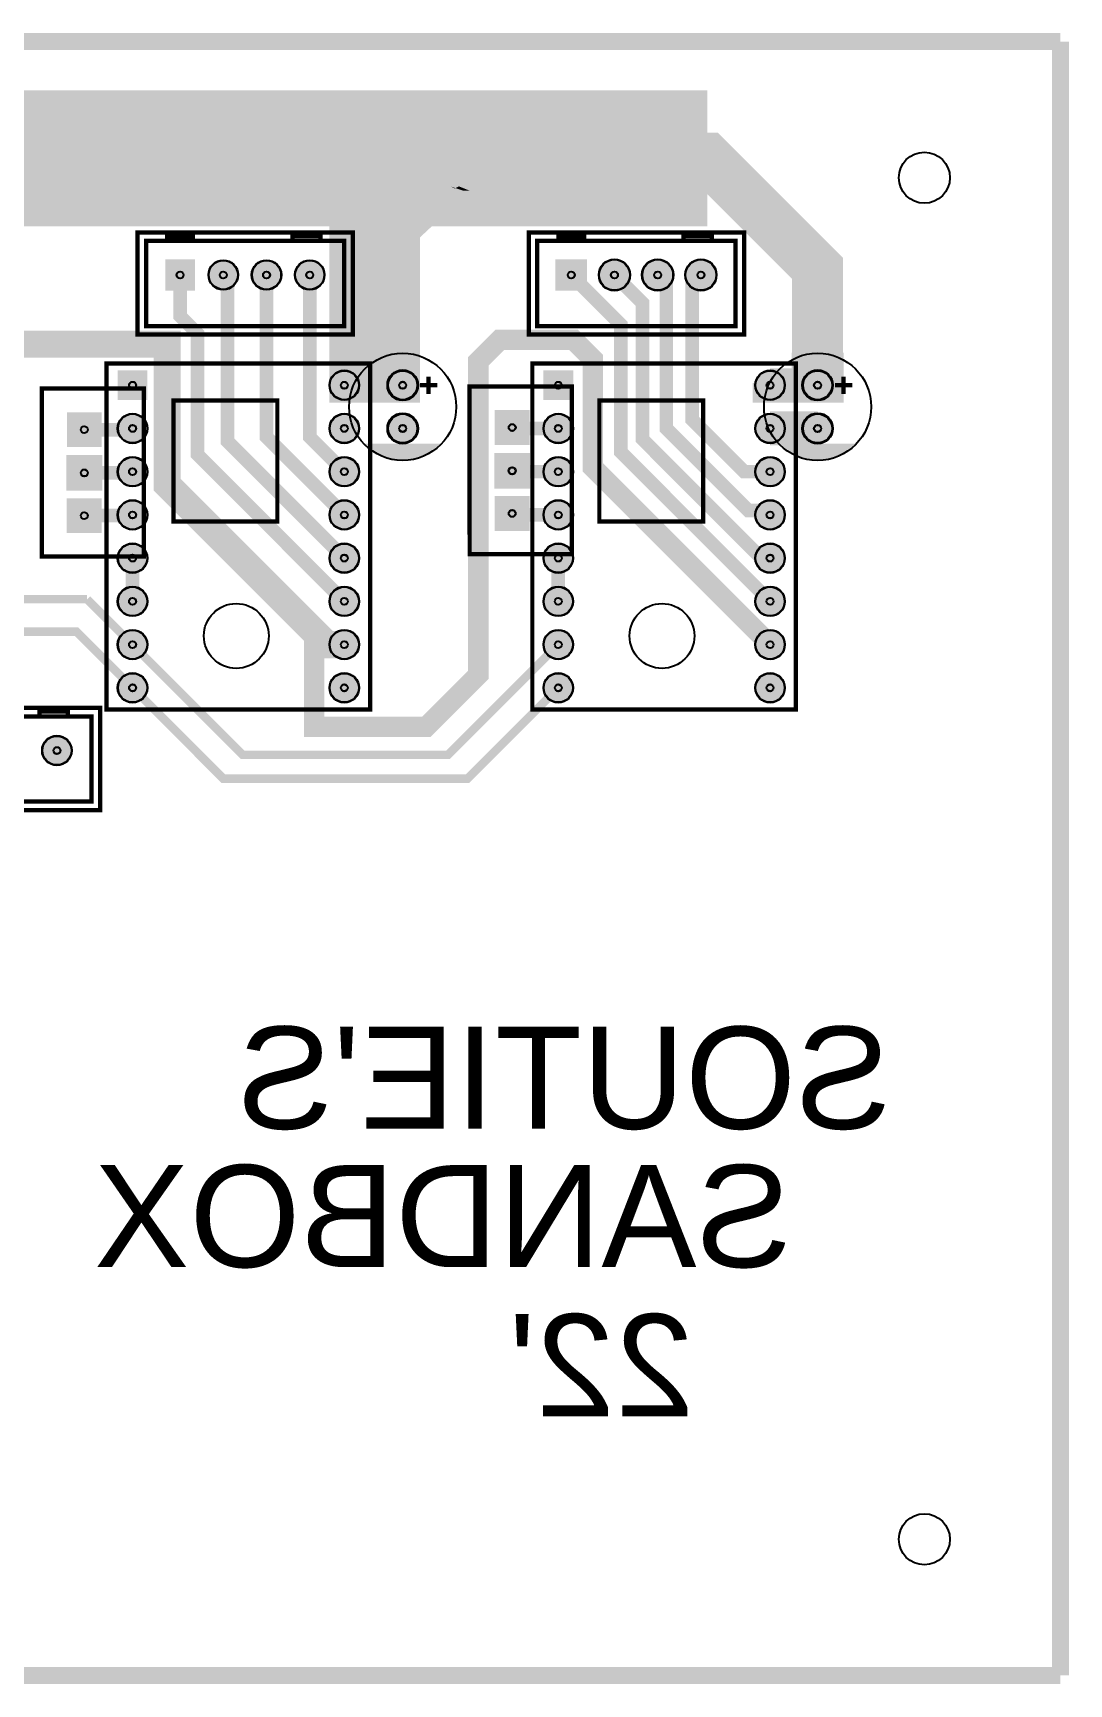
# Model space of a CAD drawing. Header units: millimetres. Extents: x -1 to 116, y -97 to 1.
# Drawn here: x 55.6 to 116.5, y -96.5 to 0.5 of the extents above; entities that cross this region are included whole.
import ezdxf

# ---------------------------------------------------------------- set-up
doc = ezdxf.new("R2010")
doc.units = ezdxf.units.MM
for name, color, linetype, true_color in [('BoardOutLine', 7, 'Continuous', 0xff00ff), ('BottomLayer', 7, 'Continuous', 0x0000ff), ('BottomSolderMaskLayer', 7, 'Continuous', 0xaa00ff), ('Multi-Layer', 7, 'Continuous', 0xc0c0c0), ('TopLayer', 7, 'Continuous', 0xff0000), ('TopSilkLayer', 7, 'Continuous', 0xffcc00), ('TopSolderMaskLayer', 7, 'Continuous', 0x800080)]:
    doc.layers.add(name, color=color, linetype=linetype, true_color=true_color)
doc.styles.get("Standard").update_dxf_attribs({"font": 'arial.ttf'})

msp = doc.modelspace()

# ---------------------------------------------------------------- hatches: boundary and pattern name
at = {"layer": 'BottomLayer'}
for points in [[(73.025, -7.62), (78.359, -7.62), (78.359, -21.209), (73.025, -21.209), (73.025, -7.62)], [(78.105, -11.748), (80.137, -9.843), (81.407, -8.7), (82.677, -7.684), (82.677, -6.795), (74.549, -6.795)], [(97.282, -8.89), (80.518, -8.89), (81.407, -6.858), (95.25, -6.858), (97.028, -8.763), (96.393, -8.636)], [(80.645, -8.509), (81.295, -8.768), (80.899, -8.763), (80.442, -8.611), (80.391, -8.636), (80.137, -8.509), (80.442, -8.611), (80.645, -8.509)], [(100.203, -18.288), (103.251, -18.288), (103.251, -21.209), (100.203, -21.209), (100.203, -18.288)], [(97.917, -20.066), (103.251, -20.066), (103.251, -21.209), (97.917, -21.209), (97.917, -20.066)]]:
    msp.add_hatch(color=256, dxfattribs=at).paths.add_polyline_path(points)
at = {"layer": 'BottomSolderMaskLayer'}
for points in [[(65.138, -14.641), (63.387, -14.641), (63.387, -12.791), (65.138, -12.791)], [(65.927, -13.716, 1), (67.678, -13.716, 1)], [(68.467, -13.716, 1), (70.218, -13.716, 1)], [(71.007, -13.716, 1), (72.758, -13.716, 1)], [(88.175, -14.641), (86.324, -14.641), (86.324, -12.791), (88.175, -12.791)], [(88.864, -13.716, 1), (90.715, -13.716, 1)], [(91.404, -13.716, 1), (93.255, -13.716, 1)], [(93.944, -13.716, 1), (95.795, -13.716, 1)], [(60.593, -19.318), (62.344, -19.318), (62.344, -21.068), (60.593, -21.068)], [(73.039, -20.193, 1), (74.79, -20.193, 1)], [(76.442, -20.193, 1), (78.244, -20.193, 1)], [(85.612, -19.318), (87.363, -19.318), (87.363, -21.068), (85.612, -21.068)], [(98.058, -20.193, 1), (99.809, -20.193, 1)], [(100.826, -20.193, 1), (102.628, -20.193, 1)], [(57.607, -21.781), (59.658, -21.781), (59.658, -23.832), (57.607, -23.832)], [(60.593, -22.733, 1), (62.344, -22.733, 1)], [(73.039, -22.733, 1), (74.79, -22.733, 1)], [(76.442, -22.733, 1), (78.244, -22.733, 1)], [(82.753, -21.654), (84.804, -21.654), (84.804, -23.705), (82.753, -23.705)], [(85.612, -22.733, 1), (87.363, -22.733, 1)], [(98.058, -22.733, 1), (99.809, -22.733, 1)], [(100.826, -22.733, 1), (102.628, -22.733, 1)], [(82.728, -24.169), (84.83, -24.169), (84.83, -26.27), (82.728, -26.27)], [(57.582, -24.296), (59.684, -24.296), (59.684, -26.397), (57.582, -26.397)], [(60.593, -25.273, 1), (62.344, -25.273, 1)], [(73.039, -25.273, 1), (74.79, -25.273, 1)], [(85.612, -25.273, 1), (87.363, -25.273, 1)], [(98.058, -25.273, 1), (99.809, -25.273, 1)], [(57.605, -26.83), (59.656, -26.83), (59.656, -28.88), (57.605, -28.88)], [(60.593, -27.813, 1), (62.344, -27.813, 1)], [(73.039, -27.813, 1), (74.79, -27.813, 1)], [(82.751, -26.703), (84.802, -26.703), (84.802, -28.753), (82.751, -28.753)], [(85.612, -27.813, 1), (87.363, -27.813, 1)], [(98.058, -27.813, 1), (99.809, -27.813, 1)], [(60.593, -30.353, 1), (62.344, -30.353, 1)], [(73.039, -30.353, 1), (74.79, -30.353, 1)], [(85.612, -30.353, 1), (87.363, -30.353, 1)], [(98.058, -30.353, 1), (99.809, -30.353, 1)], [(60.593, -32.893, 1), (62.344, -32.893, 1)], [(73.039, -32.893, 1), (74.79, -32.893, 1)], [(85.612, -32.893, 1), (87.363, -32.893, 1)], [(98.058, -32.893, 1), (99.809, -32.893, 1)], [(60.593, -35.433, 1), (62.344, -35.433, 1)], [(73.039, -35.433, 1), (74.79, -35.433, 1)], [(85.612, -35.433, 1), (87.363, -35.433, 1)], [(98.058, -35.433, 1), (99.809, -35.433, 1)], [(60.593, -37.973, 1), (62.344, -37.973, 1)], [(73.039, -37.973, 1), (74.79, -37.973, 1)], [(85.612, -37.973, 1), (87.363, -37.973, 1)], [(98.058, -37.973, 1), (99.809, -37.973, 1)], [(56.148, -41.656, 1), (57.899, -41.656, 1)]]:
    msp.add_hatch(color=256, dxfattribs=at).paths.add_polyline_path(points)
at = {"layer": 'Multi-Layer'}
for points in [[(65.112, -14.616), (63.412, -14.616), (63.412, -12.816), (65.112, -12.816)], [(65.952, -13.716, 1), (67.652, -13.716, 1)], [(68.492, -13.716, 1), (70.192, -13.716, 1)], [(71.032, -13.716, 1), (72.732, -13.716, 1)], [(88.149, -14.616), (86.349, -14.616), (86.349, -12.816), (88.149, -12.816)], [(88.889, -13.716, 1), (90.689, -13.716, 1)], [(91.429, -13.716, 1), (93.229, -13.716, 1)], [(93.969, -13.716, 1), (95.769, -13.716, 1)], [(60.618, -19.343), (62.318, -19.343), (62.318, -21.043), (60.618, -21.043)], [(73.064, -20.193, 1), (74.764, -20.193, 1)], [(76.493, -20.193, 1), (78.193, -20.193, 1)], [(85.637, -19.343), (87.337, -19.343), (87.337, -21.043), (85.637, -21.043)], [(98.083, -20.193, 1), (99.783, -20.193, 1)], [(100.877, -20.193, 1), (102.577, -20.193, 1)], [(57.633, -21.806), (59.633, -21.806), (59.633, -23.806), (57.633, -23.806)], [(60.618, -22.733, 1), (62.318, -22.733, 1)], [(73.064, -22.733, 1), (74.764, -22.733, 1)], [(76.493, -22.733, 1), (78.193, -22.733, 1)], [(82.779, -21.679), (84.779, -21.679), (84.779, -23.679), (82.779, -23.679)], [(85.637, -22.733, 1), (87.337, -22.733, 1)], [(98.083, -22.733, 1), (99.783, -22.733, 1)], [(100.877, -22.733, 1), (102.577, -22.733, 1)], [(82.779, -24.219), (84.779, -24.219), (84.779, -26.219), (82.779, -26.219)], [(57.633, -24.346), (59.633, -24.346), (59.633, -26.346), (57.633, -26.346)], [(60.618, -25.273, 1), (62.318, -25.273, 1)], [(73.064, -25.273, 1), (74.764, -25.273, 1)], [(85.637, -25.273, 1), (87.337, -25.273, 1)], [(98.083, -25.273, 1), (99.783, -25.273, 1)], [(57.631, -26.855), (59.631, -26.855), (59.631, -28.855), (57.631, -28.855)], [(60.618, -27.813, 1), (62.318, -27.813, 1)], [(73.064, -27.813, 1), (74.764, -27.813, 1)], [(82.777, -26.728), (84.777, -26.728), (84.777, -28.728), (82.777, -28.728)], [(85.637, -27.813, 1), (87.337, -27.813, 1)], [(98.083, -27.813, 1), (99.783, -27.813, 1)], [(60.618, -30.353, 1), (62.318, -30.353, 1)], [(73.064, -30.353, 1), (74.764, -30.353, 1)], [(85.637, -30.353, 1), (87.337, -30.353, 1)], [(98.083, -30.353, 1), (99.783, -30.353, 1)], [(60.618, -32.893, 1), (62.318, -32.893, 1)], [(73.064, -32.893, 1), (74.764, -32.893, 1)], [(85.637, -32.893, 1), (87.337, -32.893, 1)], [(98.083, -32.893, 1), (99.783, -32.893, 1)], [(60.618, -35.433, 1), (62.318, -35.433, 1)], [(73.064, -35.433, 1), (74.764, -35.433, 1)], [(85.637, -35.433, 1), (87.337, -35.433, 1)], [(98.083, -35.433, 1), (99.783, -35.433, 1)], [(60.618, -37.973, 1), (62.318, -37.973, 1)], [(73.064, -37.973, 1), (74.764, -37.973, 1)], [(85.637, -37.973, 1), (87.337, -37.973, 1)], [(98.083, -37.973, 1), (99.783, -37.973, 1)], [(56.173, -41.656, 1), (57.873, -41.656, 1)]]:
    msp.add_hatch(color=256, dxfattribs=at).paths.add_polyline_path(points)
at = {"layer": 'TopSilkLayer'}
for points in [[(79.629, -23.622), (79.575, -23.68), (79.52, -23.737), (79.463, -23.792), (79.405, -23.846), (79.345, -23.898), (79.285, -23.949), (79.222, -23.998), (79.159, -24.046), (79.094, -24.092), (79.029, -24.136), (78.962, -24.178), (78.894, -24.219), (78.825, -24.258), (78.755, -24.296), (78.684, -24.331), (78.612, -24.365), (78.539, -24.396), (78.466, -24.426), (78.392, -24.454), (78.317, -24.48), (78.241, -24.504), (78.165, -24.526), (78.089, -24.546), (78.012, -24.565), (77.934, -24.581), (77.856, -24.595), (77.778, -24.607), (77.699, -24.617), (77.62, -24.626), (77.541, -24.632), (77.462, -24.636), (77.383, -24.638), (77.304, -24.638), (77.224, -24.636), (77.145, -24.632), (77.066, -24.626), (76.987, -24.617), (76.909, -24.607), (76.83, -24.595), (76.752, -24.581), (76.675, -24.565), (76.598, -24.546), (76.521, -24.526), (76.445, -24.504), (76.369, -24.48), (76.294, -24.454), (76.22, -24.426), (76.147, -24.396), (76.074, -24.365), (76.002, -24.331), (75.932, -24.296), (75.862, -24.258), (75.793, -24.219), (75.725, -24.178), (75.658, -24.136), (75.592, -24.092), (75.527, -24.046), (75.464, -23.998), (75.402, -23.949), (75.341, -23.898), (75.281, -23.846), (75.223, -23.792), (75.166, -23.737), (75.111, -23.68), (75.057, -23.622)], [(104.013, -23.622), (103.959, -23.68), (103.904, -23.737), (103.847, -23.792), (103.789, -23.846), (103.729, -23.898), (103.669, -23.949), (103.606, -23.998), (103.543, -24.046), (103.478, -24.092), (103.413, -24.136), (103.346, -24.178), (103.278, -24.219), (103.209, -24.258), (103.139, -24.296), (103.068, -24.331), (102.996, -24.365), (102.923, -24.396), (102.85, -24.426), (102.776, -24.454), (102.701, -24.48), (102.625, -24.504), (102.549, -24.526), (102.473, -24.546), (102.396, -24.565), (102.318, -24.581), (102.24, -24.595), (102.162, -24.607), (102.083, -24.617), (102.004, -24.626), (101.925, -24.632), (101.846, -24.636), (101.767, -24.638), (101.688, -24.638), (101.608, -24.636), (101.529, -24.632), (101.45, -24.626), (101.371, -24.617), (101.293, -24.607), (101.214, -24.595), (101.136, -24.581), (101.059, -24.565), (100.982, -24.546), (100.905, -24.526), (100.829, -24.504), (100.753, -24.48), (100.679, -24.454), (100.604, -24.426), (100.531, -24.396), (100.458, -24.365), (100.387, -24.331), (100.316, -24.296), (100.246, -24.258), (100.177, -24.219), (100.109, -24.178), (100.042, -24.136), (99.976, -24.092), (99.911, -24.046), (99.848, -23.998), (99.786, -23.949), (99.725, -23.898), (99.665, -23.846), (99.607, -23.792), (99.55, -23.737), (99.495, -23.68), (99.441, -23.622)]]:
    msp.add_hatch(color=256, dxfattribs=at).paths.add_polyline_path(points)
at = {"layer": 'TopSolderMaskLayer'}
for points in [[(65.138, -14.641), (63.387, -14.641), (63.387, -12.791), (65.138, -12.791)], [(65.927, -13.716, 1), (67.678, -13.716, 1)], [(68.467, -13.716, 1), (70.218, -13.716, 1)], [(71.007, -13.716, 1), (72.758, -13.716, 1)], [(88.175, -14.641), (86.324, -14.641), (86.324, -12.791), (88.175, -12.791)], [(88.864, -13.716, 1), (90.715, -13.716, 1)], [(91.404, -13.716, 1), (93.255, -13.716, 1)], [(93.944, -13.716, 1), (95.795, -13.716, 1)], [(60.593, -19.318), (62.344, -19.318), (62.344, -21.068), (60.593, -21.068)], [(73.039, -20.193, 1), (74.79, -20.193, 1)], [(76.442, -20.193, 1), (78.244, -20.193, 1)], [(85.612, -19.318), (87.363, -19.318), (87.363, -21.068), (85.612, -21.068)], [(98.058, -20.193, 1), (99.809, -20.193, 1)], [(100.826, -20.193, 1), (102.628, -20.193, 1)], [(57.607, -21.781), (59.658, -21.781), (59.658, -23.832), (57.607, -23.832)], [(60.593, -22.733, 1), (62.344, -22.733, 1)], [(73.039, -22.733, 1), (74.79, -22.733, 1)], [(76.442, -22.733, 1), (78.244, -22.733, 1)], [(82.753, -21.654), (84.804, -21.654), (84.804, -23.705), (82.753, -23.705)], [(85.612, -22.733, 1), (87.363, -22.733, 1)], [(98.058, -22.733, 1), (99.809, -22.733, 1)], [(100.826, -22.733, 1), (102.628, -22.733, 1)], [(82.728, -24.169), (84.83, -24.169), (84.83, -26.27), (82.728, -26.27)], [(57.582, -24.296), (59.684, -24.296), (59.684, -26.397), (57.582, -26.397)], [(60.593, -25.273, 1), (62.344, -25.273, 1)], [(73.039, -25.273, 1), (74.79, -25.273, 1)], [(85.612, -25.273, 1), (87.363, -25.273, 1)], [(98.058, -25.273, 1), (99.809, -25.273, 1)], [(57.605, -26.83), (59.656, -26.83), (59.656, -28.88), (57.605, -28.88)], [(60.593, -27.813, 1), (62.344, -27.813, 1)], [(73.039, -27.813, 1), (74.79, -27.813, 1)], [(82.751, -26.703), (84.802, -26.703), (84.802, -28.753), (82.751, -28.753)], [(85.612, -27.813, 1), (87.363, -27.813, 1)], [(98.058, -27.813, 1), (99.809, -27.813, 1)], [(60.593, -30.353, 1), (62.344, -30.353, 1)], [(73.039, -30.353, 1), (74.79, -30.353, 1)], [(85.612, -30.353, 1), (87.363, -30.353, 1)], [(98.058, -30.353, 1), (99.809, -30.353, 1)], [(60.593, -32.893, 1), (62.344, -32.893, 1)], [(73.039, -32.893, 1), (74.79, -32.893, 1)], [(85.612, -32.893, 1), (87.363, -32.893, 1)], [(98.058, -32.893, 1), (99.809, -32.893, 1)], [(60.593, -35.433, 1), (62.344, -35.433, 1)], [(73.039, -35.433, 1), (74.79, -35.433, 1)], [(85.612, -35.433, 1), (87.363, -35.433, 1)], [(98.058, -35.433, 1), (99.809, -35.433, 1)], [(60.593, -37.973, 1), (62.344, -37.973, 1)], [(73.039, -37.973, 1), (74.79, -37.973, 1)], [(85.612, -37.973, 1), (87.363, -37.973, 1)], [(98.058, -37.973, 1), (99.809, -37.973, 1)], [(56.148, -41.656, 1), (57.899, -41.656, 1)]]:
    msp.add_hatch(color=256, dxfattribs=at).paths.add_polyline_path(points)

# ---------------------------------------------------------------- linework, layer by layer
at = {"layer": 'BoardOutLine', "const_width": 1}
for points in [[(0, 0), (116, 0)], [(116, -96), (116, 0)], [(0, -96), (116, -96)]]:
    msp.add_lwpolyline(points, dxfattribs=at)
at = {"layer": 'BottomLayer'}
for points, const_width in [([(95.25, -6.858), (48.133, -6.858), (36.068, -18.923), (10.287, -18.923)], 8), ([(74.676, -6.858), (95.25, -6.858), (101.727, -13.335), (101.727, -19.05)], 3), ([(75.819, -19.05), (75.819, -6.858), (74.676, -6.858)], 3), ([(73.914, -32.893), (65.278, -24.257), (65.278, -17.145), (64.262, -16.129), (64.262, -13.716)], 0.8), ([(73.914, -30.353), (67.056, -23.495), (67.056, -13.716), (66.802, -13.716)], 0.8), ([(73.914, -27.813), (69.342, -23.241), (69.342, -13.716)], 0.8), ([(73.914, -25.273), (71.882, -23.241), (71.882, -13.716)], 0.8), ([(98.933, -32.893), (90.17, -24.13), (90.17, -16.637), (87.249, -13.716)], 0.8), ([(98.933, -30.353), (98.425, -30.353), (91.44, -23.368), (91.44, -15.367), (89.789, -13.716)], 0.8), ([(92.329, -13.716), (92.837, -13.716), (92.837, -22.733), (97.663, -27.559), (98.679, -27.559), (98.933, -27.813)], 0.8), ([(98.933, -25.273), (97.409, -25.273), (94.361, -22.225), (94.361, -14.224), (94.869, -13.716)], 0.8), ([(73.914, -35.433), (72.898, -35.433), (63.5, -26.035), (63.5, -17.78), (50.287, -17.78), (50.287, -18.923)], 1.6), ([(98.933, -35.433), (88.519, -25.019), (88.519, -18.669), (87.376, -17.526), (83.058, -17.526), (81.788, -18.796), (81.788, -37.211), (78.74, -40.259), (72.136, -40.259), (72.136, -34.798), (71.247, -33.909)], 1.2), ([(77.343, -20.193), (73.914, -20.193)], 2), ([(101.727, -20.193), (98.933, -20.193)], 2), ([(86.487, -22.733), (83.832, -22.733), (83.779, -22.679)], 0.8), ([(101.727, -22.733), (98.933, -22.733)], 2), ([(61.468, -22.733), (61.395, -22.806), (58.633, -22.806)], 0.8), ([(61.468, -25.273), (61.395, -25.346), (58.633, -25.346)], 0.8), ([(86.487, -25.273), (83.78, -25.273), (83.78, -25.22)], 0.8), ([(61.468, -27.813), (61.426, -27.855), (58.631, -27.855)], 0.8), ([(86.487, -27.813), (83.862, -27.813), (83.777, -27.728)], 0.8), ([(61.468, -32.893), (61.468, -30.353)], 0.8), ([(86.487, -32.893), (86.487, -30.353)], 0.8), ([(58.801, -32.766), (42.418, -32.766), (35.052, -40.132), (35.052, -47.117)], 0.5), ([(61.468, -35.433), (58.801, -32.766)], 0.5), ([(61.468, -37.973), (58.166, -34.671), (42.291, -34.671), (36.322, -40.64), (36.322, -48.768), (34.163, -48.768), (32.512, -47.117)], 0.5), ([(86.487, -35.433), (80.01, -41.91), (67.945, -41.91), (61.468, -35.433)], 0.5), ([(86.487, -37.973), (81.153, -43.307), (66.802, -43.307), (61.468, -37.973)], 0.5)]:
    msp.add_lwpolyline(points, dxfattribs=dict(at, const_width=const_width))
at = {"layer": 'BottomSolderMaskLayer'}
for centre, radius in [((64.262, -13.716), 0.206), ((66.802, -13.716), 0.875), ((66.802, -13.716), 0.206), ((69.342, -13.716), 0.875), ((69.342, -13.716), 0.206), ((71.882, -13.716), 0.875), ((71.882, -13.716), 0.206), ((87.249, -13.716), 0.206), ((89.789, -13.716), 0.925), ((89.789, -13.716), 0.206), ((92.329, -13.716), 0.925), ((92.329, -13.716), 0.206), ((94.869, -13.716), 0.925), ((94.869, -13.716), 0.206), ((73.914, -20.193), 0.875), ((77.343, -20.193), 0.901), ((98.933, -20.193), 0.875), ((101.727, -20.193), 0.901), ((61.468, -20.193), 0.206), ((73.914, -20.193), 0.206), ((77.343, -20.193), 0.212), ((86.487, -20.193), 0.206), ((98.933, -20.193), 0.206), ((101.727, -20.193), 0.212), ((61.468, -22.733), 0.875), ((73.914, -22.733), 0.875), ((77.343, -22.733), 0.901), ((86.487, -22.733), 0.875), ((98.933, -22.733), 0.875), ((101.727, -22.733), 0.901), ((58.633, -22.806), 0.205), ((61.468, -22.733), 0.206), ((73.914, -22.733), 0.206), ((77.343, -22.733), 0.212), ((83.779, -22.679), 0.205), ((86.487, -22.733), 0.206), ((98.933, -22.733), 0.206), ((101.727, -22.733), 0.212), ((58.633, -25.346), 0.21), ((61.468, -25.273), 0.875), ((61.468, -25.273), 0.206), ((73.914, -25.273), 0.875), ((73.914, -25.273), 0.206), ((83.779, -25.219), 0.21), ((86.487, -25.273), 0.875), ((86.487, -25.273), 0.206), ((98.933, -25.273), 0.875), ((98.933, -25.273), 0.206), ((61.468, -27.813), 0.875), ((73.914, -27.813), 0.875), ((86.487, -27.813), 0.875), ((98.933, -27.813), 0.875), ((58.631, -27.855), 0.205), ((61.468, -27.813), 0.206), ((73.914, -27.813), 0.206), ((83.777, -27.728), 0.205), ((86.487, -27.813), 0.206), ((98.933, -27.813), 0.206), ((61.468, -30.353), 0.875), ((73.914, -30.353), 0.875), ((86.487, -30.353), 0.875), ((98.933, -30.353), 0.875), ((61.468, -30.353), 0.206), ((73.914, -30.353), 0.206), ((86.487, -30.353), 0.206), ((98.933, -30.353), 0.206), ((61.468, -32.893), 0.875), ((61.468, -32.893), 0.206), ((73.914, -32.893), 0.875), ((73.914, -32.893), 0.206), ((86.487, -32.893), 0.875), ((86.487, -32.893), 0.206), ((98.933, -32.893), 0.875), ((98.933, -32.893), 0.206), ((61.468, -35.433), 0.875), ((73.914, -35.433), 0.875), ((86.487, -35.433), 0.875), ((98.933, -35.433), 0.875), ((61.468, -35.433), 0.206), ((73.914, -35.433), 0.206), ((86.487, -35.433), 0.206), ((98.933, -35.433), 0.206), ((61.468, -37.973), 0.875), ((61.468, -37.973), 0.206), ((73.914, -37.973), 0.875), ((73.914, -37.973), 0.206), ((86.487, -37.973), 0.875), ((86.487, -37.973), 0.206), ((98.933, -37.973), 0.875), ((98.933, -37.973), 0.206), ((57.023, -41.656), 0.875), ((57.023, -41.656), 0.206)]:
    msp.add_circle(centre, radius, dxfattribs=at)
at = {"layer": 'Multi-Layer'}
for centre, radius in [((108, -8), 1.5), ((64.262, -13.716), 0.2), ((66.802, -13.716), 0.85), ((66.802, -13.716), 0.2), ((69.342, -13.716), 0.85), ((69.342, -13.716), 0.2), ((71.882, -13.716), 0.85), ((71.882, -13.716), 0.2), ((87.249, -13.716), 0.2), ((89.789, -13.716), 0.9), ((89.789, -13.716), 0.2), ((92.329, -13.716), 0.9), ((92.329, -13.716), 0.2), ((94.869, -13.716), 0.9), ((94.869, -13.716), 0.2), ((73.914, -20.193), 0.85), ((77.343, -20.193), 0.85), ((98.933, -20.193), 0.85), ((101.727, -20.193), 0.85), ((61.468, -20.193), 0.2), ((73.914, -20.193), 0.2), ((77.343, -20.193), 0.2), ((86.487, -20.193), 0.2), ((98.933, -20.193), 0.2), ((101.727, -20.193), 0.2), ((61.468, -22.733), 0.85), ((73.914, -22.733), 0.85), ((77.343, -22.733), 0.85), ((86.487, -22.733), 0.85), ((98.933, -22.733), 0.85), ((101.727, -22.733), 0.85), ((58.633, -22.806), 0.2), ((61.468, -22.733), 0.2), ((73.914, -22.733), 0.2), ((77.343, -22.733), 0.2), ((83.779, -22.679), 0.2), ((86.487, -22.733), 0.2), ((98.933, -22.733), 0.2), ((101.727, -22.733), 0.2), ((58.633, -25.346), 0.2), ((61.468, -25.273), 0.85), ((61.468, -25.273), 0.2), ((73.914, -25.273), 0.85), ((73.914, -25.273), 0.2), ((83.779, -25.219), 0.2), ((86.487, -25.273), 0.85), ((86.487, -25.273), 0.2), ((98.933, -25.273), 0.85), ((98.933, -25.273), 0.2), ((61.468, -27.813), 0.85), ((73.914, -27.813), 0.85), ((86.487, -27.813), 0.85), ((98.933, -27.813), 0.85), ((58.631, -27.855), 0.2), ((61.468, -27.813), 0.2), ((73.914, -27.813), 0.2), ((83.777, -27.728), 0.2), ((86.487, -27.813), 0.2), ((98.933, -27.813), 0.2), ((61.468, -30.353), 0.85), ((73.914, -30.353), 0.85), ((86.487, -30.353), 0.85), ((98.933, -30.353), 0.85), ((61.468, -30.353), 0.2), ((73.914, -30.353), 0.2), ((86.487, -30.353), 0.2), ((98.933, -30.353), 0.2), ((61.468, -32.893), 0.85), ((61.468, -32.893), 0.2), ((73.914, -32.893), 0.85), ((73.914, -32.893), 0.2), ((86.487, -32.893), 0.85), ((86.487, -32.893), 0.2), ((98.933, -32.893), 0.85), ((98.933, -32.893), 0.2), ((61.468, -35.433), 0.85), ((73.914, -35.433), 0.85), ((86.487, -35.433), 0.85), ((98.933, -35.433), 0.85), ((61.468, -35.433), 0.2), ((73.914, -35.433), 0.2), ((86.487, -35.433), 0.2), ((98.933, -35.433), 0.2), ((61.468, -37.973), 0.85), ((61.468, -37.973), 0.2), ((73.914, -37.973), 0.85), ((73.914, -37.973), 0.2), ((86.487, -37.973), 0.85), ((86.487, -37.973), 0.2), ((98.933, -37.973), 0.85), ((98.933, -37.973), 0.2), ((57.023, -41.656), 0.85), ((57.023, -41.656), 0.2), ((108, -88), 1.5)]:
    msp.add_circle(centre, radius, dxfattribs=at)
at = {"layer": 'TopLayer'}
for centre in [(67.564, -34.925), (92.583, -34.925)]:
    msp.add_circle(centre, 1.905, dxfattribs=at)
at = {"layer": 'TopSilkLayer', "const_width": 0.254}
for points in [[(61.763, -11.217), (74.422, -11.217), (74.422, -17.216), (61.763, -17.216), (61.763, -11.217)], [(62.263, -11.717), (73.914, -11.717), (73.914, -16.716), (62.263, -16.716), (62.263, -11.717)], [(84.75, -11.217), (97.409, -11.217), (97.409, -17.216), (84.75, -17.216), (84.75, -11.217)], [(85.25, -11.717), (96.901, -11.717), (96.901, -16.716), (85.25, -16.716), (85.25, -11.717)], [(59.944, -18.923), (75.438, -18.923), (75.438, -39.243), (59.944, -39.243), (59.944, -18.923)], [(84.963, -18.923), (100.457, -18.923), (100.457, -39.243), (84.963, -39.243), (84.963, -18.923)], [(63.881, -21.082), (69.977, -21.082), (69.977, -28.194), (63.881, -28.194), (63.881, -21.082)], [(88.9, -21.082), (94.996, -21.082), (94.996, -28.194), (88.9, -28.194), (88.9, -21.082)], [(46.904, -39.157), (59.563, -39.157), (59.563, -45.156), (46.904, -45.156), (46.904, -39.157)], [(47.404, -39.657), (59.055, -39.657), (59.055, -44.656), (47.404, -44.656), (47.404, -39.657)]]:
    msp.add_lwpolyline(points, close=True, dxfattribs=at)
for points in [[(63.512, -11.717), (63.512, -11.217)], [(65.013, -11.466), (63.512, -11.466)], [(65.013, -11.717), (65.013, -11.217)], [(70.866, -11.684), (70.866, -11.184)], [(70.993, -11.43), (72.493, -11.43)], [(72.517, -11.684), (72.517, -11.184)], [(86.499, -11.717), (86.499, -11.217)], [(88, -11.466), (86.499, -11.466)], [(88, -11.717), (88, -11.217)], [(93.853, -11.684), (93.853, -11.184)], [(93.98, -11.43), (95.48, -11.43)], [(95.504, -11.684), (95.504, -11.184)], [(56.131, -20.494), (56.131, -20.395), (62.13, -20.395), (62.134, -30.247), (56.134, -30.247), (56.131, -20.395)], [(79.375, -20.193), (78.359, -20.193)], [(78.867, -19.685), (78.867, -20.701)], [(81.277, -20.367), (81.277, -20.268), (87.276, -20.268), (87.28, -30.12), (81.28, -30.12), (81.277, -20.268)], [(103.759, -20.193), (102.743, -20.193)], [(103.251, -19.685), (103.251, -20.701)], [(56.007, -39.624), (56.007, -39.124)], [(56.134, -39.37), (57.634, -39.37)], [(57.658, -39.624), (57.658, -39.124)]]:
    msp.add_lwpolyline(points, dxfattribs=at)
at = {"layer": 'TopSilkLayer'}
for centre in [(77.343, -21.463), (101.727, -21.463)]:
    msp.add_circle(centre, 3.15, dxfattribs=at)
at = {"layer": 'TopSolderMaskLayer'}
for centre, radius in [((64.262, -13.716), 0.206), ((66.802, -13.716), 0.875), ((66.802, -13.716), 0.206), ((69.342, -13.716), 0.875), ((69.342, -13.716), 0.206), ((71.882, -13.716), 0.875), ((71.882, -13.716), 0.206), ((87.249, -13.716), 0.206), ((89.789, -13.716), 0.925), ((89.789, -13.716), 0.206), ((92.329, -13.716), 0.925), ((92.329, -13.716), 0.206), ((94.869, -13.716), 0.925), ((94.869, -13.716), 0.206), ((73.914, -20.193), 0.875), ((77.343, -20.193), 0.901), ((98.933, -20.193), 0.875), ((101.727, -20.193), 0.901), ((61.468, -20.193), 0.206), ((73.914, -20.193), 0.206), ((77.343, -20.193), 0.212), ((86.487, -20.193), 0.206), ((98.933, -20.193), 0.206), ((101.727, -20.193), 0.212), ((61.468, -22.733), 0.875), ((73.914, -22.733), 0.875), ((77.343, -22.733), 0.901), ((86.487, -22.733), 0.875), ((98.933, -22.733), 0.875), ((101.727, -22.733), 0.901), ((58.633, -22.806), 0.205), ((61.468, -22.733), 0.206), ((73.914, -22.733), 0.206), ((77.343, -22.733), 0.212), ((83.779, -22.679), 0.205), ((86.487, -22.733), 0.206), ((98.933, -22.733), 0.206), ((101.727, -22.733), 0.212), ((58.633, -25.346), 0.21), ((61.468, -25.273), 0.875), ((61.468, -25.273), 0.206), ((73.914, -25.273), 0.875), ((73.914, -25.273), 0.206), ((83.779, -25.219), 0.21), ((86.487, -25.273), 0.875), ((86.487, -25.273), 0.206), ((98.933, -25.273), 0.875), ((98.933, -25.273), 0.206), ((61.468, -27.813), 0.875), ((73.914, -27.813), 0.875), ((86.487, -27.813), 0.875), ((98.933, -27.813), 0.875), ((58.631, -27.855), 0.205), ((61.468, -27.813), 0.206), ((73.914, -27.813), 0.206), ((83.777, -27.728), 0.205), ((86.487, -27.813), 0.206), ((98.933, -27.813), 0.206), ((61.468, -30.353), 0.875), ((73.914, -30.353), 0.875), ((86.487, -30.353), 0.875), ((98.933, -30.353), 0.875), ((61.468, -30.353), 0.206), ((73.914, -30.353), 0.206), ((86.487, -30.353), 0.206), ((98.933, -30.353), 0.206), ((61.468, -32.893), 0.875), ((61.468, -32.893), 0.206), ((73.914, -32.893), 0.875), ((73.914, -32.893), 0.206), ((86.487, -32.893), 0.875), ((86.487, -32.893), 0.206), ((98.933, -32.893), 0.875), ((98.933, -32.893), 0.206), ((61.468, -35.433), 0.875), ((73.914, -35.433), 0.875), ((86.487, -35.433), 0.875), ((98.933, -35.433), 0.875), ((61.468, -35.433), 0.206), ((73.914, -35.433), 0.206), ((86.487, -35.433), 0.206), ((98.933, -35.433), 0.206), ((61.468, -37.973), 0.875), ((61.468, -37.973), 0.206), ((73.914, -37.973), 0.875), ((73.914, -37.973), 0.206), ((86.487, -37.973), 0.875), ((86.487, -37.973), 0.206), ((98.933, -37.973), 0.875), ((98.933, -37.973), 0.206), ((57.023, -41.656), 0.875), ((57.023, -41.656), 0.206)]:
    msp.add_circle(centre, radius, dxfattribs=at)

# ---------------------------------------------------------------- texts
at = {"layer": 'BottomLayer', "text_generation_flag": 2}
for s, p in [("SOUTIE'S", (106.045, -63.881)), ('SANDBOX', (100.203, -72.009)), ("22'", (94.488, -80.772))]:
    msp.add_text(s, height=6, dxfattribs=at).set_placement(p)

doc.saveas('drawing.dxf')
